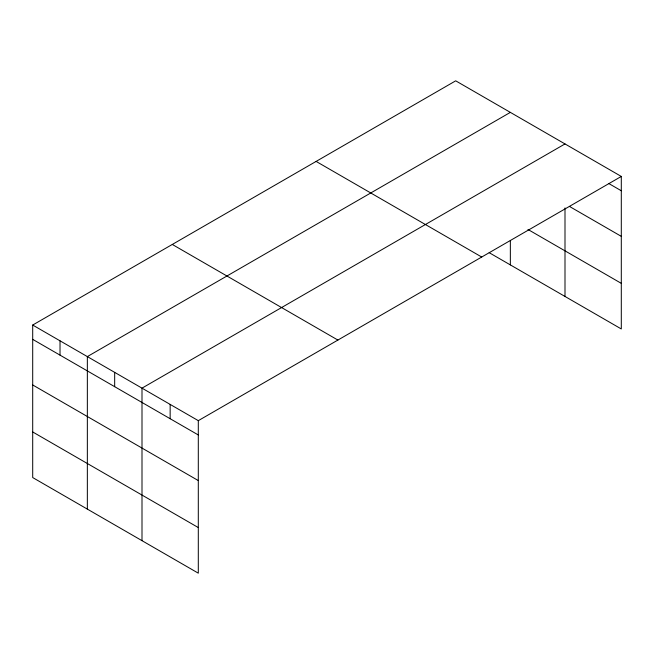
<?xml version="1.0" encoding="UTF-8"?>
<svg xmlns="http://www.w3.org/2000/svg" width="654" height="654" viewBox="0 0 654 654"><rect width="100%" height="100%" fill="white"/><g stroke="black" fill="none" stroke-linecap="round" stroke-linejoin="round"><path stroke-width="0.98" d="M32.7 325.046L198.301 420.653L198.301 573.174L32.7 477.559L32.7 325.046L455.699 80.826L621.3 176.441L621.3 328.954L489.192 252.689M510.349 112.382L87.35 356.594L87.35 509.114M564.999 143.929L142 388.149L142 540.662M198.301 420.653L621.3 176.441M608.98 183.643L621.3 190.755M569.397 206.394L621.3 236.356M527.974 229.472L621.3 283.354M316.111 161.415L481.712 257.03M172.288 244.449L337.889 340.064M32.7 339.361L198.301 434.967M32.7 384.961L198.301 480.576M32.7 431.959L198.301 527.565M564.999 207.939L564.999 296.45M510.349 240.574L510.349 264.903M170.154 404.401L170.154 418.715M114.671 372.371L114.671 386.686M60.021 340.816L60.021 355.13"/></g></svg>
